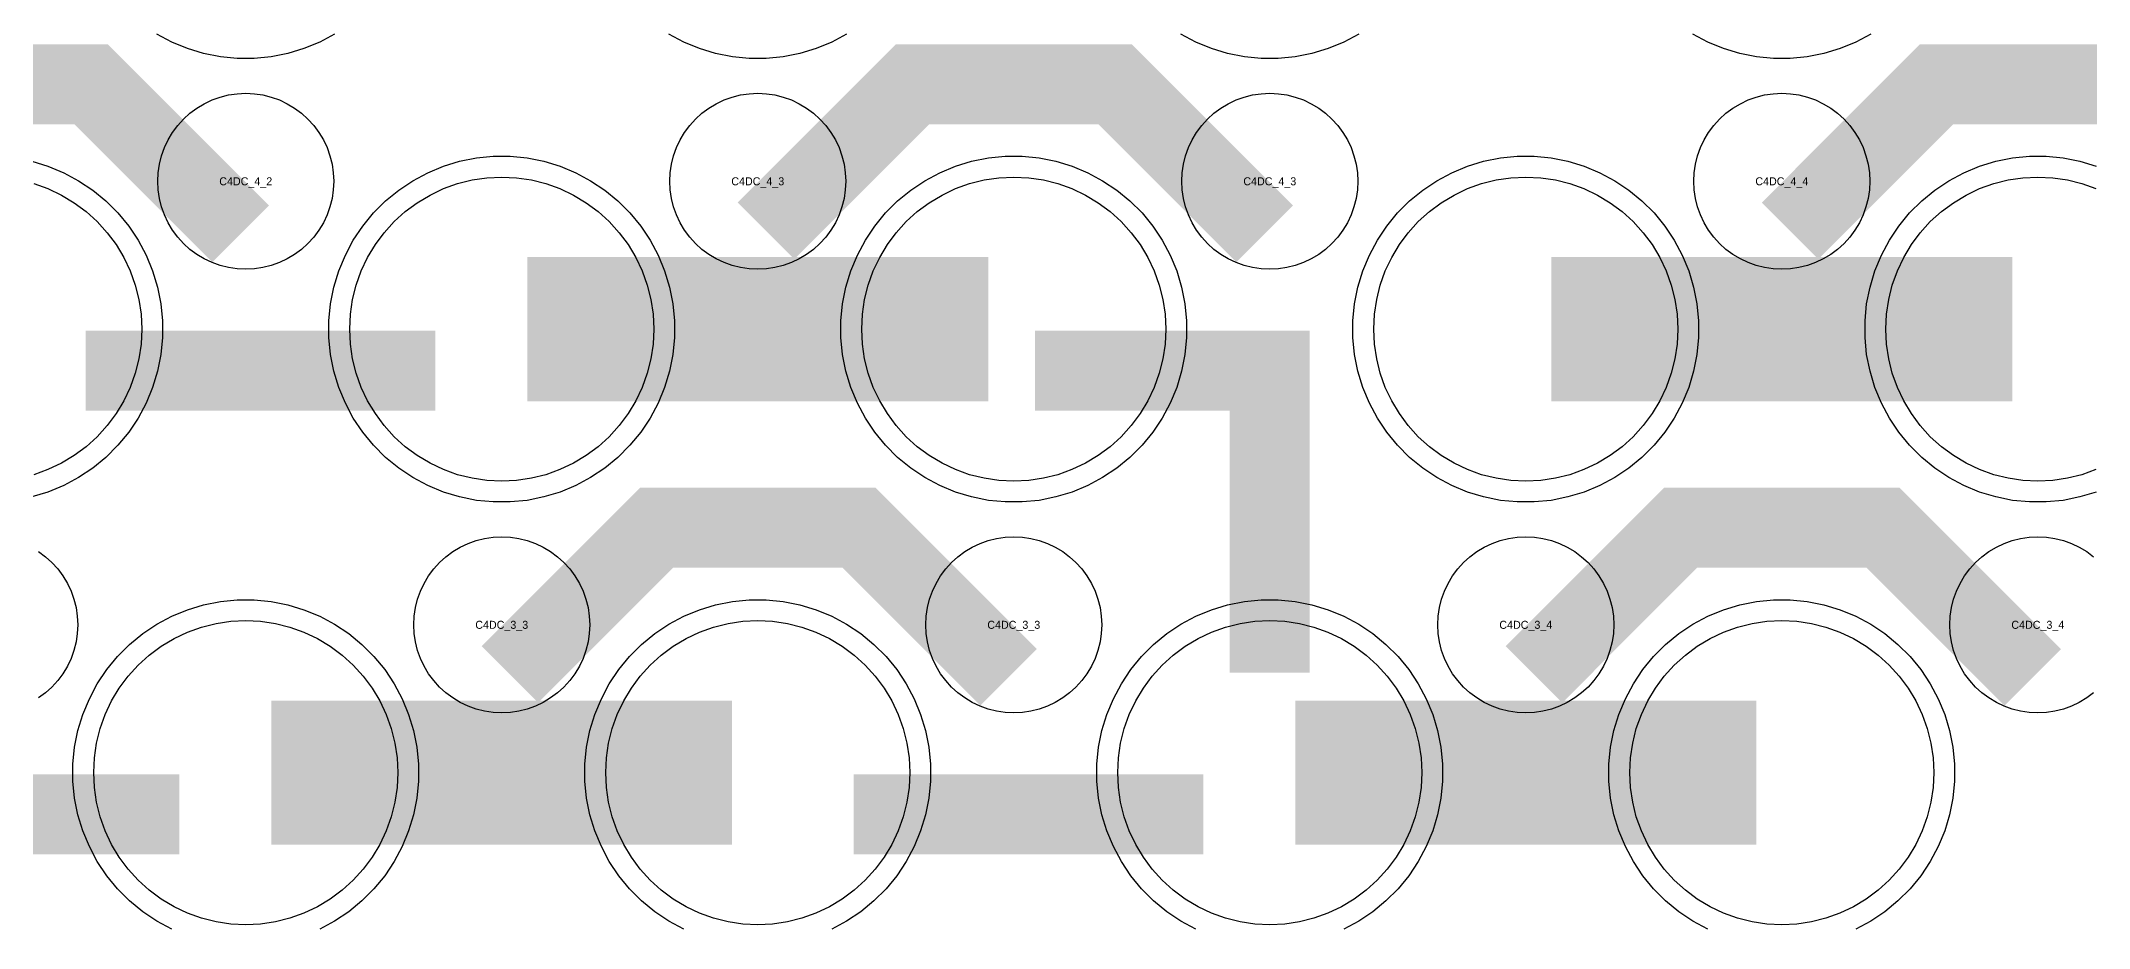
# Model space of a CAD drawing. Extents: x -11880 to 11880, y -14992 to 14992.
# Drawn here: x -11184 to -10544, y -14472 to -14195 of the extents above; entities that cross this region are included whole.
import ezdxf
from ezdxf.enums import TextEntityAlignment as Align

# ---------------------------------------------------------------- set-up
doc = ezdxf.new("R2010")
doc.units = 0
doc.header["$MEASUREMENT"] = 0
for name, color, linetype in [('GDS_775_DT_237', 138, 'CONTINUOUS'), ('RDL1_FS', 34, 'CONTINUOUS'), ('RDL_BS', 160, 'CONTINUOUS')]:
    doc.layers.add(name, color=color, linetype=linetype)

msp = doc.modelspace()

# ---------------------------------------------------------------- linework, layer by layer
at = {"layer": 'RDL1_FS'}
msp.add_lwpolyline([(-11186.209, -14239.846), (-11181.819, -14241.418), (-11177.605, -14243.41), (-11173.605, -14245.808), (-11169.86, -14248.586), (-11166.406, -14251.716), (-11163.276, -14255.17), (-11160.498, -14258.915), (-11158.1, -14262.915), (-11156.108, -14267.129), (-11154.536, -14271.519), (-11153.404, -14276.042), (-11152.72, -14280.653), (-11152.491, -14285.31), (-11152.72, -14289.967), (-11153.404, -14294.578), (-11154.536, -14299.101), (-11156.108, -14303.491), (-11158.1, -14307.705), (-11160.498, -14311.705), (-11163.276, -14315.45), (-11166.406, -14318.904), (-11169.86, -14322.034), (-11173.605, -14324.812), (-11177.605, -14327.21), (-11181.819, -14329.202), (-11186.209, -14330.774)], dxfattribs=at)
for points in [[(-11040, -14332.819), (-11044.657, -14332.59), (-11049.268, -14331.906), (-11053.791, -14330.774), (-11058.181, -14329.202), (-11062.395, -14327.21), (-11066.395, -14324.812), (-11070.14, -14322.034), (-11073.594, -14318.904), (-11076.724, -14315.45), (-11079.502, -14311.705), (-11081.9, -14307.705), (-11083.892, -14303.491), (-11085.464, -14299.101), (-11086.596, -14294.578), (-11087.28, -14289.967), (-11087.509, -14285.31), (-11087.28, -14280.653), (-11086.596, -14276.042), (-11085.464, -14271.519), (-11083.892, -14267.129), (-11081.9, -14262.915), (-11079.502, -14258.915), (-11076.724, -14255.17), (-11073.594, -14251.716), (-11070.14, -14248.586), (-11066.395, -14245.808), (-11062.395, -14243.41), (-11058.181, -14241.418), (-11053.791, -14239.846), (-11049.268, -14238.714), (-11044.657, -14238.03), (-11040, -14237.801), (-11035.343, -14238.03), (-11030.732, -14238.714), (-11026.209, -14239.846), (-11021.819, -14241.418), (-11017.605, -14243.41), (-11013.605, -14245.808), (-11009.86, -14248.586), (-11006.406, -14251.716), (-11003.276, -14255.17), (-11000.498, -14258.915), (-10998.1, -14262.915), (-10996.108, -14267.129), (-10994.536, -14271.519), (-10993.404, -14276.042), (-10992.72, -14280.653), (-10992.491, -14285.31), (-10992.72, -14289.967), (-10993.404, -14294.578), (-10994.536, -14299.101), (-10996.108, -14303.491), (-10998.1, -14307.705), (-11000.498, -14311.705), (-11003.276, -14315.45), (-11006.406, -14318.904), (-11009.86, -14322.034), (-11013.605, -14324.812), (-11017.605, -14327.21), (-11021.819, -14329.202), (-11026.209, -14330.774), (-11030.732, -14331.906), (-11035.343, -14332.59)], [(-10880, -14332.819), (-10884.657, -14332.59), (-10889.268, -14331.906), (-10893.791, -14330.774), (-10898.181, -14329.202), (-10902.395, -14327.21), (-10906.395, -14324.812), (-10910.14, -14322.034), (-10913.594, -14318.904), (-10916.724, -14315.45), (-10919.502, -14311.705), (-10921.9, -14307.705), (-10923.892, -14303.491), (-10925.464, -14299.101), (-10926.596, -14294.578), (-10927.28, -14289.967), (-10927.509, -14285.31), (-10927.28, -14280.653), (-10926.596, -14276.042), (-10925.464, -14271.519), (-10923.892, -14267.129), (-10921.9, -14262.915), (-10919.502, -14258.915), (-10916.724, -14255.17), (-10913.594, -14251.716), (-10910.14, -14248.586), (-10906.395, -14245.808), (-10902.395, -14243.41), (-10898.181, -14241.418), (-10893.791, -14239.846), (-10889.268, -14238.714), (-10884.657, -14238.03), (-10880, -14237.801), (-10875.343, -14238.03), (-10870.732, -14238.714), (-10866.209, -14239.846), (-10861.819, -14241.418), (-10857.605, -14243.41), (-10853.605, -14245.808), (-10849.86, -14248.586), (-10846.406, -14251.716), (-10843.276, -14255.17), (-10840.498, -14258.915), (-10838.1, -14262.915), (-10836.108, -14267.129), (-10834.536, -14271.519), (-10833.404, -14276.042), (-10832.72, -14280.653), (-10832.491, -14285.31), (-10832.72, -14289.967), (-10833.404, -14294.578), (-10834.536, -14299.101), (-10836.108, -14303.491), (-10838.1, -14307.705), (-10840.498, -14311.705), (-10843.276, -14315.45), (-10846.406, -14318.904), (-10849.86, -14322.034), (-10853.605, -14324.812), (-10857.605, -14327.21), (-10861.819, -14329.202), (-10866.209, -14330.774), (-10870.732, -14331.906), (-10875.343, -14332.59)], [(-11120, -14471.379), (-11124.657, -14471.15), (-11129.268, -14470.466), (-11133.791, -14469.334), (-11138.181, -14467.762), (-11142.395, -14465.77), (-11146.395, -14463.372), (-11150.14, -14460.594), (-11153.594, -14457.464), (-11156.724, -14454.01), (-11159.502, -14450.265), (-11161.9, -14446.265), (-11163.892, -14442.051), (-11165.464, -14437.661), (-11166.596, -14433.138), (-11167.28, -14428.527), (-11167.509, -14423.87), (-11167.28, -14419.213), (-11166.596, -14414.602), (-11165.464, -14410.079), (-11163.892, -14405.689), (-11161.9, -14401.475), (-11159.502, -14397.475), (-11156.724, -14393.73), (-11153.594, -14390.276), (-11150.14, -14387.146), (-11146.395, -14384.368), (-11142.395, -14381.97), (-11138.181, -14379.978), (-11133.791, -14378.406), (-11129.268, -14377.274), (-11124.657, -14376.59), (-11120, -14376.361), (-11115.343, -14376.59), (-11110.732, -14377.274), (-11106.209, -14378.406), (-11101.819, -14379.978), (-11097.605, -14381.97), (-11093.605, -14384.368), (-11089.86, -14387.146), (-11086.406, -14390.276), (-11083.276, -14393.73), (-11080.498, -14397.475), (-11078.1, -14401.475), (-11076.108, -14405.689), (-11074.536, -14410.079), (-11073.404, -14414.602), (-11072.72, -14419.213), (-11072.491, -14423.87), (-11072.72, -14428.527), (-11073.404, -14433.138), (-11074.536, -14437.661), (-11076.108, -14442.051), (-11078.1, -14446.265), (-11080.498, -14450.265), (-11083.276, -14454.01), (-11086.406, -14457.464), (-11089.86, -14460.594), (-11093.605, -14463.372), (-11097.605, -14465.77), (-11101.819, -14467.762), (-11106.209, -14469.334), (-11110.732, -14470.466), (-11115.343, -14471.15)], [(-10960, -14471.379), (-10964.657, -14471.15), (-10969.268, -14470.466), (-10973.791, -14469.334), (-10978.181, -14467.762), (-10982.395, -14465.77), (-10986.395, -14463.372), (-10990.14, -14460.594), (-10993.594, -14457.464), (-10996.724, -14454.01), (-10999.502, -14450.265), (-11001.9, -14446.265), (-11003.892, -14442.051), (-11005.464, -14437.661), (-11006.596, -14433.138), (-11007.28, -14428.527), (-11007.509, -14423.87), (-11007.28, -14419.213), (-11006.596, -14414.602), (-11005.464, -14410.079), (-11003.892, -14405.689), (-11001.9, -14401.475), (-10999.502, -14397.475), (-10996.724, -14393.73), (-10993.594, -14390.276), (-10990.14, -14387.146), (-10986.395, -14384.368), (-10982.395, -14381.97), (-10978.181, -14379.978), (-10973.791, -14378.406), (-10969.268, -14377.274), (-10964.657, -14376.59), (-10960, -14376.361), (-10955.343, -14376.59), (-10950.732, -14377.274), (-10946.209, -14378.406), (-10941.819, -14379.978), (-10937.605, -14381.97), (-10933.605, -14384.368), (-10929.86, -14387.146), (-10926.406, -14390.276), (-10923.276, -14393.73), (-10920.498, -14397.475), (-10918.1, -14401.475), (-10916.108, -14405.689), (-10914.536, -14410.079), (-10913.404, -14414.602), (-10912.72, -14419.213), (-10912.491, -14423.87), (-10912.72, -14428.527), (-10913.404, -14433.138), (-10914.536, -14437.661), (-10916.108, -14442.051), (-10918.1, -14446.265), (-10920.498, -14450.265), (-10923.276, -14454.01), (-10926.406, -14457.464), (-10929.86, -14460.594), (-10933.605, -14463.372), (-10937.605, -14465.77), (-10941.819, -14467.762), (-10946.209, -14469.334), (-10950.732, -14470.466), (-10955.343, -14471.15)], [(-10800, -14471.379), (-10804.657, -14471.15), (-10809.268, -14470.466), (-10813.791, -14469.334), (-10818.181, -14467.762), (-10822.395, -14465.77), (-10826.395, -14463.372), (-10830.14, -14460.594), (-10833.594, -14457.464), (-10836.724, -14454.01), (-10839.502, -14450.265), (-10841.9, -14446.265), (-10843.892, -14442.051), (-10845.464, -14437.661), (-10846.596, -14433.138), (-10847.28, -14428.527), (-10847.509, -14423.87), (-10847.28, -14419.213), (-10846.596, -14414.602), (-10845.464, -14410.079), (-10843.892, -14405.689), (-10841.9, -14401.475), (-10839.502, -14397.475), (-10836.724, -14393.73), (-10833.594, -14390.276), (-10830.14, -14387.146), (-10826.395, -14384.368), (-10822.395, -14381.97), (-10818.181, -14379.978), (-10813.791, -14378.406), (-10809.268, -14377.274), (-10804.657, -14376.59), (-10800, -14376.361), (-10795.343, -14376.59), (-10790.732, -14377.274), (-10786.209, -14378.406), (-10781.819, -14379.978), (-10777.605, -14381.97), (-10773.605, -14384.368), (-10769.86, -14387.146), (-10766.406, -14390.276), (-10763.276, -14393.73), (-10760.498, -14397.475), (-10758.1, -14401.475), (-10756.108, -14405.689), (-10754.536, -14410.079), (-10753.404, -14414.602), (-10752.72, -14419.213), (-10752.491, -14423.87), (-10752.72, -14428.527), (-10753.404, -14433.138), (-10754.536, -14437.661), (-10756.108, -14442.051), (-10758.1, -14446.265), (-10760.498, -14450.265), (-10763.276, -14454.01), (-10766.406, -14457.464), (-10769.86, -14460.594), (-10773.605, -14463.372), (-10777.605, -14465.77), (-10781.819, -14467.762), (-10786.209, -14469.334), (-10790.732, -14470.466), (-10795.343, -14471.15)], [(-10640, -14471.379), (-10644.657, -14471.15), (-10649.268, -14470.466), (-10653.791, -14469.334), (-10658.181, -14467.762), (-10662.395, -14465.77), (-10666.395, -14463.372), (-10670.14, -14460.594), (-10673.594, -14457.464), (-10676.724, -14454.01), (-10679.502, -14450.265), (-10681.9, -14446.265), (-10683.892, -14442.051), (-10685.464, -14437.661), (-10686.596, -14433.138), (-10687.28, -14428.527), (-10687.509, -14423.87), (-10687.28, -14419.213), (-10686.596, -14414.602), (-10685.464, -14410.079), (-10683.892, -14405.689), (-10681.9, -14401.475), (-10679.502, -14397.475), (-10676.724, -14393.73), (-10673.594, -14390.276), (-10670.14, -14387.146), (-10666.395, -14384.368), (-10662.395, -14381.97), (-10658.181, -14379.978), (-10653.791, -14378.406), (-10649.268, -14377.274), (-10644.657, -14376.59), (-10640, -14376.361), (-10635.343, -14376.59), (-10630.732, -14377.274), (-10626.209, -14378.406), (-10621.819, -14379.978), (-10617.605, -14381.97), (-10613.605, -14384.368), (-10609.86, -14387.146), (-10606.406, -14390.276), (-10603.276, -14393.73), (-10600.498, -14397.475), (-10598.1, -14401.475), (-10596.108, -14405.689), (-10594.536, -14410.079), (-10593.404, -14414.602), (-10592.72, -14419.213), (-10592.491, -14423.87), (-10592.72, -14428.527), (-10593.404, -14433.138), (-10594.536, -14437.661), (-10596.108, -14442.051), (-10598.1, -14446.265), (-10600.498, -14450.265), (-10603.276, -14454.01), (-10606.406, -14457.464), (-10609.86, -14460.594), (-10613.605, -14463.372), (-10617.605, -14465.77), (-10621.819, -14467.762), (-10626.209, -14469.334), (-10630.732, -14470.466), (-10635.343, -14471.15)]]:
    msp.add_lwpolyline(points, close=True, dxfattribs=at)
at = {"layer": 'RDL1_FS', "color": 241, "true_color": 0xf7abae}
msp.add_lwpolyline([(-10720, -14332.819), (-10724.657, -14332.59), (-10729.268, -14331.906), (-10733.791, -14330.774), (-10738.181, -14329.202), (-10742.395, -14327.21), (-10746.395, -14324.812), (-10750.14, -14322.034), (-10753.594, -14318.904), (-10756.724, -14315.45), (-10759.502, -14311.705), (-10761.9, -14307.705), (-10763.892, -14303.491), (-10765.464, -14299.101), (-10766.596, -14294.578), (-10767.28, -14289.967), (-10767.509, -14285.31), (-10767.28, -14280.653), (-10766.596, -14276.042), (-10765.464, -14271.519), (-10763.892, -14267.129), (-10761.9, -14262.915), (-10759.502, -14258.915), (-10756.724, -14255.17), (-10753.594, -14251.716), (-10750.14, -14248.586), (-10746.395, -14245.808), (-10742.395, -14243.41), (-10738.181, -14241.418), (-10733.791, -14239.846), (-10729.268, -14238.714), (-10724.657, -14238.03), (-10720, -14237.801), (-10715.343, -14238.03), (-10710.732, -14238.714), (-10706.209, -14239.846), (-10701.819, -14241.418), (-10697.605, -14243.41), (-10693.605, -14245.808), (-10689.86, -14248.586), (-10686.406, -14251.716), (-10683.276, -14255.17), (-10680.498, -14258.915), (-10678.1, -14262.915), (-10676.108, -14267.129), (-10674.536, -14271.519), (-10673.404, -14276.042), (-10672.72, -14280.653), (-10672.491, -14285.31), (-10672.72, -14289.967), (-10673.404, -14294.578), (-10674.536, -14299.101), (-10676.108, -14303.491), (-10678.1, -14307.705), (-10680.498, -14311.705), (-10683.276, -14315.45), (-10686.406, -14318.904), (-10689.86, -14322.034), (-10693.605, -14324.812), (-10697.605, -14327.21), (-10701.819, -14329.202), (-10706.209, -14330.774), (-10710.732, -14331.906), (-10715.343, -14332.59)], close=True, dxfattribs=at)
msp.add_lwpolyline([(-10541.819, -14329.202), (-10546.209, -14330.774), (-10550.732, -14331.906), (-10555.343, -14332.59), (-10560, -14332.819), (-10564.657, -14332.59), (-10569.268, -14331.906), (-10573.791, -14330.774), (-10578.181, -14329.202), (-10582.395, -14327.21), (-10586.395, -14324.812), (-10590.14, -14322.034), (-10593.594, -14318.904), (-10596.724, -14315.45), (-10599.502, -14311.705), (-10601.9, -14307.705), (-10603.892, -14303.491), (-10605.464, -14299.101), (-10606.596, -14294.578), (-10607.28, -14289.967), (-10607.509, -14285.31), (-10607.28, -14280.653), (-10606.596, -14276.042), (-10605.464, -14271.519), (-10603.892, -14267.129), (-10601.9, -14262.915), (-10599.502, -14258.915), (-10596.724, -14255.17), (-10593.594, -14251.716), (-10590.14, -14248.586), (-10586.395, -14245.808), (-10582.395, -14243.41), (-10578.181, -14241.418), (-10573.791, -14239.846), (-10569.268, -14238.714), (-10564.657, -14238.03), (-10560, -14237.801), (-10555.343, -14238.03), (-10550.732, -14238.714), (-10546.209, -14239.846), (-10541.819, -14241.418)], dxfattribs=at)
at = {"layer": 'RDL1_FS'}
for points in [[(-11031.998, -14285.31, 45, 45, 0), (-10959.998, -14285.31, 45, 45, 0)], [(-10959.998, -14285.31, 45, 45, 0), (-10887.998, -14285.31, 45, 45, 0)], [(-11111.998, -14423.87, 45, 45, 0), (-11039.998, -14423.87, 45, 45, 0)], [(-11039.998, -14423.87, 45, 45, 0), (-10967.998, -14423.87, 45, 45, 0)], [(-10791.998, -14423.87, 45, 45, 0), (-10719.998, -14423.87, 45, 45, 0)], [(-10719.998, -14423.87, 45, 45, 0), (-10647.998, -14423.87, 45, 45, 0)]]:
    msp.add_lwpolyline(points, format="xyseb", dxfattribs=at)
at = {"layer": 'RDL1_FS', "color": 241, "true_color": 0xf7abae}
for points in [[(-10711.998, -14285.31, 45, 45, 0), (-10639.998, -14285.31, 45, 45, 0)], [(-10639.998, -14285.31, 45, 45, 0), (-10567.998, -14285.31, 45, 45, 0)]]:
    msp.add_lwpolyline(points, format="xyseb", dxfattribs=at)
at = {"layer": 'RDL_BS'}
for points in [[(-11092.223, -14193.128), (-11096.885, -14195.62), (-11101.795, -14197.651), (-11106.835, -14199.182), (-11112.062, -14200.228), (-11117.356, -14200.745), (-11122.644, -14200.745), (-11127.938, -14200.228), (-11133.165, -14199.182), (-11138.205, -14197.651), (-11143.115, -14195.62), (-11147.777, -14193.128)], [(-10932.223, -14193.128), (-10936.885, -14195.62), (-10941.795, -14197.651), (-10946.835, -14199.182), (-10952.062, -14200.228), (-10957.356, -14200.745), (-10962.644, -14200.745), (-10967.938, -14200.228), (-10973.165, -14199.182), (-10978.205, -14197.651), (-10983.115, -14195.62), (-10987.777, -14193.128)], [(-10772.223, -14193.128), (-10776.885, -14195.62), (-10781.795, -14197.651), (-10786.835, -14199.182), (-10792.062, -14200.228), (-10797.356, -14200.745), (-10802.644, -14200.745), (-10807.938, -14200.228), (-10813.165, -14199.182), (-10818.205, -14197.651), (-10823.115, -14195.62), (-10827.777, -14193.128)], [(-10612.223, -14193.128), (-10616.885, -14195.62), (-10621.795, -14197.651), (-10626.835, -14199.182), (-10632.062, -14200.228), (-10637.356, -14200.745), (-10642.644, -14200.745), (-10647.938, -14200.228), (-10653.165, -14199.182), (-10658.205, -14197.651), (-10663.115, -14195.62), (-10667.777, -14193.128)], [(-11186.835, -14232.873), (-11181.795, -14234.404), (-11176.885, -14236.435), (-11172.223, -14238.927), (-11167.809, -14241.874), (-11163.708, -14245.236), (-11159.926, -14249.018), (-11156.564, -14253.119), (-11153.617, -14257.533), (-11151.125, -14262.195), (-11149.094, -14267.105), (-11147.563, -14272.145), (-11146.517, -14277.372), (-11146, -14282.666), (-11146, -14287.954), (-11146.517, -14293.248), (-11147.563, -14298.475), (-11149.094, -14303.515), (-11151.125, -14308.425), (-11153.617, -14313.087), (-11156.564, -14317.501), (-11159.926, -14321.602), (-11163.708, -14325.384), (-11167.809, -14328.746), (-11172.223, -14331.693), (-11176.885, -14334.185), (-11181.795, -14336.216), (-11186.835, -14337.747)], [(-11184.72, -14354.825), (-11182.557, -14356.428), (-11180.558, -14358.24), (-11178.746, -14360.239), (-11177.143, -14362.402), (-11175.75, -14364.726), (-11174.598, -14367.163), (-11173.691, -14369.698), (-11173.034, -14372.317), (-11172.638, -14374.989), (-11172.506, -14377.682), (-11172.638, -14380.375), (-11173.034, -14383.047), (-11173.691, -14385.666), (-11174.598, -14388.201), (-11175.75, -14390.638), (-11177.143, -14392.962), (-11178.746, -14395.125), (-11180.558, -14397.124), (-11182.557, -14398.936), (-11184.72, -14400.539)], [(-10542.557, -14398.936), (-10544.72, -14400.539), (-10547.044, -14401.932), (-10549.481, -14403.084), (-10552.016, -14403.991), (-10554.635, -14404.648), (-10557.307, -14405.044), (-10560, -14405.176), (-10562.693, -14405.044), (-10565.365, -14404.648), (-10567.984, -14403.991), (-10570.519, -14403.084), (-10572.956, -14401.932), (-10575.28, -14400.539), (-10577.443, -14398.936), (-10579.442, -14397.124), (-10581.254, -14395.125), (-10582.857, -14392.962), (-10584.25, -14390.638), (-10585.402, -14388.201), (-10586.309, -14385.666), (-10586.966, -14383.047), (-10587.362, -14380.375), (-10587.494, -14377.682), (-10587.362, -14374.989), (-10586.966, -14372.317), (-10586.309, -14369.698), (-10585.402, -14367.163), (-10584.25, -14364.726), (-10582.857, -14362.402), (-10581.254, -14360.239), (-10579.442, -14358.24), (-10577.443, -14356.428), (-10575.28, -14354.825), (-10572.956, -14353.432), (-10570.519, -14352.28), (-10567.984, -14351.373), (-10565.365, -14350.716), (-10562.693, -14350.32), (-10560, -14350.188), (-10557.307, -14350.32), (-10554.635, -14350.716), (-10552.016, -14351.373), (-10549.481, -14352.28), (-10547.044, -14353.432), (-10544.72, -14354.825), (-10542.557, -14356.428)], [(-11143.115, -14472.745), (-11147.777, -14470.253), (-11152.191, -14467.306), (-11156.292, -14463.944), (-11160.074, -14460.162), (-11163.436, -14456.061), (-11166.383, -14451.647), (-11168.875, -14446.985), (-11170.906, -14442.075), (-11172.437, -14437.035), (-11173.483, -14431.808), (-11174, -14426.514), (-11174, -14421.226), (-11173.483, -14415.932), (-11172.437, -14410.705), (-11170.906, -14405.665), (-11168.875, -14400.755), (-11166.383, -14396.093), (-11163.436, -14391.679), (-11160.074, -14387.578), (-11156.292, -14383.796), (-11152.191, -14380.434), (-11147.777, -14377.487), (-11143.115, -14374.995), (-11138.205, -14372.964), (-11133.165, -14371.433), (-11127.938, -14370.387), (-11122.644, -14369.87), (-11117.356, -14369.87), (-11112.062, -14370.387), (-11106.835, -14371.433), (-11101.795, -14372.964), (-11096.885, -14374.995), (-11092.223, -14377.487), (-11087.809, -14380.434), (-11083.708, -14383.796), (-11079.926, -14387.578), (-11076.564, -14391.679), (-11073.617, -14396.093), (-11071.125, -14400.755), (-11069.094, -14405.665), (-11067.563, -14410.705), (-11066.517, -14415.932), (-11066, -14421.226), (-11066, -14426.514), (-11066.517, -14431.808), (-11067.563, -14437.035), (-11069.094, -14442.075), (-11071.125, -14446.985), (-11073.617, -14451.647), (-11076.564, -14456.061), (-11079.926, -14460.162), (-11083.708, -14463.944), (-11087.809, -14467.306), (-11092.223, -14470.253), (-11096.885, -14472.745)], [(-10983.115, -14472.745), (-10987.777, -14470.253), (-10992.191, -14467.306), (-10996.292, -14463.944), (-11000.074, -14460.162), (-11003.436, -14456.061), (-11006.383, -14451.647), (-11008.875, -14446.985), (-11010.906, -14442.075), (-11012.437, -14437.035), (-11013.483, -14431.808), (-11014, -14426.514), (-11014, -14421.226), (-11013.483, -14415.932), (-11012.437, -14410.705), (-11010.906, -14405.665), (-11008.875, -14400.755), (-11006.383, -14396.093), (-11003.436, -14391.679), (-11000.074, -14387.578), (-10996.292, -14383.796), (-10992.191, -14380.434), (-10987.777, -14377.487), (-10983.115, -14374.995), (-10978.205, -14372.964), (-10973.165, -14371.433), (-10967.938, -14370.387), (-10962.644, -14369.87), (-10957.356, -14369.87), (-10952.062, -14370.387), (-10946.835, -14371.433), (-10941.795, -14372.964), (-10936.885, -14374.995), (-10932.223, -14377.487), (-10927.809, -14380.434), (-10923.708, -14383.796), (-10919.926, -14387.578), (-10916.564, -14391.679), (-10913.617, -14396.093), (-10911.125, -14400.755), (-10909.094, -14405.665), (-10907.563, -14410.705), (-10906.517, -14415.932), (-10906, -14421.226), (-10906, -14426.514), (-10906.517, -14431.808), (-10907.563, -14437.035), (-10909.094, -14442.075), (-10911.125, -14446.985), (-10913.617, -14451.647), (-10916.564, -14456.061), (-10919.926, -14460.162), (-10923.708, -14463.944), (-10927.809, -14467.306), (-10932.223, -14470.253), (-10936.885, -14472.745)], [(-10823.115, -14472.745), (-10827.777, -14470.253), (-10832.191, -14467.306), (-10836.292, -14463.944), (-10840.074, -14460.162), (-10843.436, -14456.061), (-10846.383, -14451.647), (-10848.875, -14446.985), (-10850.906, -14442.075), (-10852.437, -14437.035), (-10853.483, -14431.808), (-10854, -14426.514), (-10854, -14421.226), (-10853.483, -14415.932), (-10852.437, -14410.705), (-10850.906, -14405.665), (-10848.875, -14400.755), (-10846.383, -14396.093), (-10843.436, -14391.679), (-10840.074, -14387.578), (-10836.292, -14383.796), (-10832.191, -14380.434), (-10827.777, -14377.487), (-10823.115, -14374.995), (-10818.205, -14372.964), (-10813.165, -14371.433), (-10807.938, -14370.387), (-10802.644, -14369.87), (-10797.356, -14369.87), (-10792.062, -14370.387), (-10786.835, -14371.433), (-10781.795, -14372.964), (-10776.885, -14374.995), (-10772.223, -14377.487), (-10767.809, -14380.434), (-10763.708, -14383.796), (-10759.926, -14387.578), (-10756.564, -14391.679), (-10753.617, -14396.093), (-10751.125, -14400.755), (-10749.094, -14405.665), (-10747.563, -14410.705), (-10746.517, -14415.932), (-10746, -14421.226), (-10746, -14426.514), (-10746.517, -14431.808), (-10747.563, -14437.035), (-10749.094, -14442.075), (-10751.125, -14446.985), (-10753.617, -14451.647), (-10756.564, -14456.061), (-10759.926, -14460.162), (-10763.708, -14463.944), (-10767.809, -14467.306), (-10772.223, -14470.253), (-10776.885, -14472.745)], [(-10663.115, -14472.745), (-10667.777, -14470.253), (-10672.191, -14467.306), (-10676.292, -14463.944), (-10680.074, -14460.162), (-10683.436, -14456.061), (-10686.383, -14451.647), (-10688.875, -14446.985), (-10690.906, -14442.075), (-10692.437, -14437.035), (-10693.483, -14431.808), (-10694, -14426.514), (-10694, -14421.226), (-10693.483, -14415.932), (-10692.437, -14410.705), (-10690.906, -14405.665), (-10688.875, -14400.755), (-10686.383, -14396.093), (-10683.436, -14391.679), (-10680.074, -14387.578), (-10676.292, -14383.796), (-10672.191, -14380.434), (-10667.777, -14377.487), (-10663.115, -14374.995), (-10658.205, -14372.964), (-10653.165, -14371.433), (-10647.938, -14370.387), (-10642.644, -14369.87), (-10637.356, -14369.87), (-10632.062, -14370.387), (-10626.835, -14371.433), (-10621.795, -14372.964), (-10616.885, -14374.995), (-10612.223, -14377.487), (-10607.809, -14380.434), (-10603.708, -14383.796), (-10599.926, -14387.578), (-10596.564, -14391.679), (-10593.617, -14396.093), (-10591.125, -14400.755), (-10589.094, -14405.665), (-10587.563, -14410.705), (-10586.517, -14415.932), (-10586, -14421.226), (-10586, -14426.514), (-10586.517, -14431.808), (-10587.563, -14437.035), (-10589.094, -14442.075), (-10591.125, -14446.985), (-10593.617, -14451.647), (-10596.564, -14456.061), (-10599.926, -14460.162), (-10603.708, -14463.944), (-10607.809, -14467.306), (-10612.223, -14470.253), (-10616.885, -14472.745)]]:
    msp.add_lwpolyline(points, dxfattribs=at)
for points in [[(-11121.599, -14255.523, 25, 25, 0), (-11168.313, -14208.809, 25, 25, 0), (-11198.071, -14208.809, 25, 25, 0)], [(-10957.438, -14254.624, 25, 25, 0), (-10911.623, -14208.809, 25, 25, 0), (-10878.07, -14208.809, 25, 25, 0)], [(-10801.599, -14255.523, 25, 25, 0), (-10848.313, -14208.809, 25, 25, 0), (-10878.071, -14208.809, 25, 25, 0)], [(-10637.438, -14254.624, 25, 25, 0), (-10591.623, -14208.809, 25, 25, 0), (-10558.07, -14208.809, 25, 25, 0)], [(-10481.599, -14255.523, 25, 25, 0), (-10528.313, -14208.809, 25, 25, 0), (-10558.071, -14208.809, 25, 25, 0)], [(-10800, -14392.6, 25, 25, 0), (-10800, -14285.823, 25, 25, 0)], [(-11169.984, -14298.323, 25, 25, 0), (-11060.719, -14298.323, 25, 25, 0)], [(-10787.5, -14298.323, 25, 25, 0), (-10873.333, -14298.323, 25, 25, 0)], [(-10827.056, -14298.323, 25, 25, 0), (-10868.26, -14298.323, 25, 25, 0)], [(-10800, -14316.292, 25, 25, 0), (-10800, -14361.912, 25, 25, 0)], [(-11037.438, -14393.184, 25, 25, 0), (-10991.623, -14347.369, 25, 25, 0), (-10958.07, -14347.369, 25, 25, 0)], [(-10881.599, -14394.083, 25, 25, 0), (-10928.313, -14347.369, 25, 25, 0), (-10958.071, -14347.369, 25, 25, 0)], [(-10717.438, -14393.184, 25, 25, 0), (-10671.623, -14347.369, 25, 25, 0), (-10638.07, -14347.369, 25, 25, 0)], [(-10561.599, -14394.083, 25, 25, 0), (-10608.313, -14347.369, 25, 25, 0), (-10638.071, -14347.369, 25, 25, 0)], [(-11249.984, -14436.883, 25, 25, 0), (-11140.719, -14436.883, 25, 25, 0)], [(-10929.984, -14436.883, 25, 25, 0), (-10820.719, -14436.883, 25, 25, 0)]]:
    msp.add_lwpolyline(points, format="xyseb", dxfattribs=at)
for points in [[(-11120, -14266.616), (-11122.693, -14266.484), (-11125.365, -14266.088), (-11127.984, -14265.431), (-11130.519, -14264.524), (-11132.956, -14263.372), (-11135.28, -14261.979), (-11137.443, -14260.376), (-11139.442, -14258.564), (-11141.254, -14256.565), (-11142.857, -14254.402), (-11144.25, -14252.078), (-11145.402, -14249.641), (-11146.309, -14247.106), (-11146.966, -14244.487), (-11147.362, -14241.815), (-11147.494, -14239.122), (-11147.362, -14236.429), (-11146.966, -14233.757), (-11146.309, -14231.138), (-11145.402, -14228.603), (-11144.25, -14226.166), (-11142.857, -14223.842), (-11141.254, -14221.679), (-11139.442, -14219.68), (-11137.443, -14217.868), (-11135.28, -14216.265), (-11132.956, -14214.872), (-11130.519, -14213.72), (-11127.984, -14212.813), (-11125.365, -14212.156), (-11122.693, -14211.76), (-11120, -14211.628), (-11117.307, -14211.76), (-11114.635, -14212.156), (-11112.016, -14212.813), (-11109.481, -14213.72), (-11107.044, -14214.872), (-11104.72, -14216.265), (-11102.557, -14217.868), (-11100.558, -14219.68), (-11098.746, -14221.679), (-11097.143, -14223.842), (-11095.75, -14226.166), (-11094.598, -14228.603), (-11093.691, -14231.138), (-11093.034, -14233.757), (-11092.638, -14236.429), (-11092.506, -14239.122), (-11092.638, -14241.815), (-11093.034, -14244.487), (-11093.691, -14247.106), (-11094.598, -14249.641), (-11095.75, -14252.078), (-11097.143, -14254.402), (-11098.746, -14256.565), (-11100.558, -14258.564), (-11102.557, -14260.376), (-11104.72, -14261.979), (-11107.044, -14263.372), (-11109.481, -14264.524), (-11112.016, -14265.431), (-11114.635, -14266.088), (-11117.307, -14266.484)], [(-10960, -14266.616), (-10962.693, -14266.484), (-10965.365, -14266.088), (-10967.984, -14265.431), (-10970.519, -14264.524), (-10972.956, -14263.372), (-10975.28, -14261.979), (-10977.443, -14260.376), (-10979.442, -14258.564), (-10981.254, -14256.565), (-10982.857, -14254.402), (-10984.25, -14252.078), (-10985.402, -14249.641), (-10986.309, -14247.106), (-10986.966, -14244.487), (-10987.362, -14241.815), (-10987.494, -14239.122), (-10987.362, -14236.429), (-10986.966, -14233.757), (-10986.309, -14231.138), (-10985.402, -14228.603), (-10984.25, -14226.166), (-10982.857, -14223.842), (-10981.254, -14221.679), (-10979.442, -14219.68), (-10977.443, -14217.868), (-10975.28, -14216.265), (-10972.956, -14214.872), (-10970.519, -14213.72), (-10967.984, -14212.813), (-10965.365, -14212.156), (-10962.693, -14211.76), (-10960, -14211.628), (-10957.307, -14211.76), (-10954.635, -14212.156), (-10952.016, -14212.813), (-10949.481, -14213.72), (-10947.044, -14214.872), (-10944.72, -14216.265), (-10942.557, -14217.868), (-10940.558, -14219.68), (-10938.746, -14221.679), (-10937.143, -14223.842), (-10935.75, -14226.166), (-10934.598, -14228.603), (-10933.691, -14231.138), (-10933.034, -14233.757), (-10932.638, -14236.429), (-10932.506, -14239.122), (-10932.638, -14241.815), (-10933.034, -14244.487), (-10933.691, -14247.106), (-10934.598, -14249.641), (-10935.75, -14252.078), (-10937.143, -14254.402), (-10938.746, -14256.565), (-10940.558, -14258.564), (-10942.557, -14260.376), (-10944.72, -14261.979), (-10947.044, -14263.372), (-10949.481, -14264.524), (-10952.016, -14265.431), (-10954.635, -14266.088), (-10957.307, -14266.484)], [(-10800, -14266.616), (-10802.693, -14266.484), (-10805.365, -14266.088), (-10807.984, -14265.431), (-10810.519, -14264.524), (-10812.956, -14263.372), (-10815.28, -14261.979), (-10817.443, -14260.376), (-10819.442, -14258.564), (-10821.254, -14256.565), (-10822.857, -14254.402), (-10824.25, -14252.078), (-10825.402, -14249.641), (-10826.309, -14247.106), (-10826.966, -14244.487), (-10827.362, -14241.815), (-10827.494, -14239.122), (-10827.362, -14236.429), (-10826.966, -14233.757), (-10826.309, -14231.138), (-10825.402, -14228.603), (-10824.25, -14226.166), (-10822.857, -14223.842), (-10821.254, -14221.679), (-10819.442, -14219.68), (-10817.443, -14217.868), (-10815.28, -14216.265), (-10812.956, -14214.872), (-10810.519, -14213.72), (-10807.984, -14212.813), (-10805.365, -14212.156), (-10802.693, -14211.76), (-10800, -14211.628), (-10797.307, -14211.76), (-10794.635, -14212.156), (-10792.016, -14212.813), (-10789.481, -14213.72), (-10787.044, -14214.872), (-10784.72, -14216.265), (-10782.557, -14217.868), (-10780.558, -14219.68), (-10778.746, -14221.679), (-10777.143, -14223.842), (-10775.75, -14226.166), (-10774.598, -14228.603), (-10773.691, -14231.138), (-10773.034, -14233.757), (-10772.638, -14236.429), (-10772.506, -14239.122), (-10772.638, -14241.815), (-10773.034, -14244.487), (-10773.691, -14247.106), (-10774.598, -14249.641), (-10775.75, -14252.078), (-10777.143, -14254.402), (-10778.746, -14256.565), (-10780.558, -14258.564), (-10782.557, -14260.376), (-10784.72, -14261.979), (-10787.044, -14263.372), (-10789.481, -14264.524), (-10792.016, -14265.431), (-10794.635, -14266.088), (-10797.307, -14266.484)], [(-10640, -14266.616), (-10642.693, -14266.484), (-10645.365, -14266.088), (-10647.984, -14265.431), (-10650.519, -14264.524), (-10652.956, -14263.372), (-10655.28, -14261.979), (-10657.443, -14260.376), (-10659.442, -14258.564), (-10661.254, -14256.565), (-10662.857, -14254.402), (-10664.25, -14252.078), (-10665.402, -14249.641), (-10666.309, -14247.106), (-10666.966, -14244.487), (-10667.362, -14241.815), (-10667.494, -14239.122), (-10667.362, -14236.429), (-10666.966, -14233.757), (-10666.309, -14231.138), (-10665.402, -14228.603), (-10664.25, -14226.166), (-10662.857, -14223.842), (-10661.254, -14221.679), (-10659.442, -14219.68), (-10657.443, -14217.868), (-10655.28, -14216.265), (-10652.956, -14214.872), (-10650.519, -14213.72), (-10647.984, -14212.813), (-10645.365, -14212.156), (-10642.693, -14211.76), (-10640, -14211.628), (-10637.307, -14211.76), (-10634.635, -14212.156), (-10632.016, -14212.813), (-10629.481, -14213.72), (-10627.044, -14214.872), (-10624.72, -14216.265), (-10622.557, -14217.868), (-10620.558, -14219.68), (-10618.746, -14221.679), (-10617.143, -14223.842), (-10615.75, -14226.166), (-10614.598, -14228.603), (-10613.691, -14231.138), (-10613.034, -14233.757), (-10612.638, -14236.429), (-10612.506, -14239.122), (-10612.638, -14241.815), (-10613.034, -14244.487), (-10613.691, -14247.106), (-10614.598, -14249.641), (-10615.75, -14252.078), (-10617.143, -14254.402), (-10618.746, -14256.565), (-10620.558, -14258.564), (-10622.557, -14260.376), (-10624.72, -14261.979), (-10627.044, -14263.372), (-10629.481, -14264.524), (-10632.016, -14265.431), (-10634.635, -14266.088), (-10637.307, -14266.484)], [(-11042.644, -14339.31), (-11047.938, -14338.793), (-11053.165, -14337.747), (-11058.205, -14336.216), (-11063.115, -14334.185), (-11067.777, -14331.693), (-11072.191, -14328.746), (-11076.292, -14325.384), (-11080.074, -14321.602), (-11083.436, -14317.501), (-11086.383, -14313.087), (-11088.875, -14308.425), (-11090.906, -14303.515), (-11092.437, -14298.475), (-11093.483, -14293.248), (-11094, -14287.954), (-11094, -14282.666), (-11093.483, -14277.372), (-11092.437, -14272.145), (-11090.906, -14267.105), (-11088.875, -14262.195), (-11086.383, -14257.533), (-11083.436, -14253.119), (-11080.074, -14249.018), (-11076.292, -14245.236), (-11072.191, -14241.874), (-11067.777, -14238.927), (-11063.115, -14236.435), (-11058.205, -14234.404), (-11053.165, -14232.873), (-11047.938, -14231.827), (-11042.644, -14231.31), (-11037.356, -14231.31), (-11032.062, -14231.827), (-11026.835, -14232.873), (-11021.795, -14234.404), (-11016.885, -14236.435), (-11012.223, -14238.927), (-11007.809, -14241.874), (-11003.708, -14245.236), (-10999.926, -14249.018), (-10996.564, -14253.119), (-10993.617, -14257.533), (-10991.125, -14262.195), (-10989.094, -14267.105), (-10987.563, -14272.145), (-10986.517, -14277.372), (-10986, -14282.666), (-10986, -14287.954), (-10986.517, -14293.248), (-10987.563, -14298.475), (-10989.094, -14303.515), (-10991.125, -14308.425), (-10993.617, -14313.087), (-10996.564, -14317.501), (-10999.926, -14321.602), (-11003.708, -14325.384), (-11007.809, -14328.746), (-11012.223, -14331.693), (-11016.885, -14334.185), (-11021.795, -14336.216), (-11026.835, -14337.747), (-11032.062, -14338.793), (-11037.356, -14339.31)], [(-10882.644, -14339.31), (-10887.938, -14338.793), (-10893.165, -14337.747), (-10898.205, -14336.216), (-10903.115, -14334.185), (-10907.777, -14331.693), (-10912.191, -14328.746), (-10916.292, -14325.384), (-10920.074, -14321.602), (-10923.436, -14317.501), (-10926.383, -14313.087), (-10928.875, -14308.425), (-10930.906, -14303.515), (-10932.437, -14298.475), (-10933.483, -14293.248), (-10934, -14287.954), (-10934, -14282.666), (-10933.483, -14277.372), (-10932.437, -14272.145), (-10930.906, -14267.105), (-10928.875, -14262.195), (-10926.383, -14257.533), (-10923.436, -14253.119), (-10920.074, -14249.018), (-10916.292, -14245.236), (-10912.191, -14241.874), (-10907.777, -14238.927), (-10903.115, -14236.435), (-10898.205, -14234.404), (-10893.165, -14232.873), (-10887.938, -14231.827), (-10882.644, -14231.31), (-10877.356, -14231.31), (-10872.062, -14231.827), (-10866.835, -14232.873), (-10861.795, -14234.404), (-10856.885, -14236.435), (-10852.223, -14238.927), (-10847.809, -14241.874), (-10843.708, -14245.236), (-10839.926, -14249.018), (-10836.564, -14253.119), (-10833.617, -14257.533), (-10831.125, -14262.195), (-10829.094, -14267.105), (-10827.563, -14272.145), (-10826.517, -14277.372), (-10826, -14282.666), (-10826, -14287.954), (-10826.517, -14293.248), (-10827.563, -14298.475), (-10829.094, -14303.515), (-10831.125, -14308.425), (-10833.617, -14313.087), (-10836.564, -14317.501), (-10839.926, -14321.602), (-10843.708, -14325.384), (-10847.809, -14328.746), (-10852.223, -14331.693), (-10856.885, -14334.185), (-10861.795, -14336.216), (-10866.835, -14337.747), (-10872.062, -14338.793), (-10877.356, -14339.31)], [(-11040, -14405.176), (-11042.693, -14405.044), (-11045.365, -14404.648), (-11047.984, -14403.991), (-11050.519, -14403.084), (-11052.956, -14401.932), (-11055.28, -14400.539), (-11057.443, -14398.936), (-11059.442, -14397.124), (-11061.254, -14395.125), (-11062.857, -14392.962), (-11064.25, -14390.638), (-11065.402, -14388.201), (-11066.309, -14385.666), (-11066.966, -14383.047), (-11067.362, -14380.375), (-11067.494, -14377.682), (-11067.362, -14374.989), (-11066.966, -14372.317), (-11066.309, -14369.698), (-11065.402, -14367.163), (-11064.25, -14364.726), (-11062.857, -14362.402), (-11061.254, -14360.239), (-11059.442, -14358.24), (-11057.443, -14356.428), (-11055.28, -14354.825), (-11052.956, -14353.432), (-11050.519, -14352.28), (-11047.984, -14351.373), (-11045.365, -14350.716), (-11042.693, -14350.32), (-11040, -14350.188), (-11037.307, -14350.32), (-11034.635, -14350.716), (-11032.016, -14351.373), (-11029.481, -14352.28), (-11027.044, -14353.432), (-11024.72, -14354.825), (-11022.557, -14356.428), (-11020.558, -14358.24), (-11018.746, -14360.239), (-11017.143, -14362.402), (-11015.75, -14364.726), (-11014.598, -14367.163), (-11013.691, -14369.698), (-11013.034, -14372.317), (-11012.638, -14374.989), (-11012.506, -14377.682), (-11012.638, -14380.375), (-11013.034, -14383.047), (-11013.691, -14385.666), (-11014.598, -14388.201), (-11015.75, -14390.638), (-11017.143, -14392.962), (-11018.746, -14395.125), (-11020.558, -14397.124), (-11022.557, -14398.936), (-11024.72, -14400.539), (-11027.044, -14401.932), (-11029.481, -14403.084), (-11032.016, -14403.991), (-11034.635, -14404.648), (-11037.307, -14405.044)], [(-10880, -14405.176), (-10882.693, -14405.044), (-10885.365, -14404.648), (-10887.984, -14403.991), (-10890.519, -14403.084), (-10892.956, -14401.932), (-10895.28, -14400.539), (-10897.443, -14398.936), (-10899.442, -14397.124), (-10901.254, -14395.125), (-10902.857, -14392.962), (-10904.25, -14390.638), (-10905.402, -14388.201), (-10906.309, -14385.666), (-10906.966, -14383.047), (-10907.362, -14380.375), (-10907.494, -14377.682), (-10907.362, -14374.989), (-10906.966, -14372.317), (-10906.309, -14369.698), (-10905.402, -14367.163), (-10904.25, -14364.726), (-10902.857, -14362.402), (-10901.254, -14360.239), (-10899.442, -14358.24), (-10897.443, -14356.428), (-10895.28, -14354.825), (-10892.956, -14353.432), (-10890.519, -14352.28), (-10887.984, -14351.373), (-10885.365, -14350.716), (-10882.693, -14350.32), (-10880, -14350.188), (-10877.307, -14350.32), (-10874.635, -14350.716), (-10872.016, -14351.373), (-10869.481, -14352.28), (-10867.044, -14353.432), (-10864.72, -14354.825), (-10862.557, -14356.428), (-10860.558, -14358.24), (-10858.746, -14360.239), (-10857.143, -14362.402), (-10855.75, -14364.726), (-10854.598, -14367.163), (-10853.691, -14369.698), (-10853.034, -14372.317), (-10852.638, -14374.989), (-10852.506, -14377.682), (-10852.638, -14380.375), (-10853.034, -14383.047), (-10853.691, -14385.666), (-10854.598, -14388.201), (-10855.75, -14390.638), (-10857.143, -14392.962), (-10858.746, -14395.125), (-10860.558, -14397.124), (-10862.557, -14398.936), (-10864.72, -14400.539), (-10867.044, -14401.932), (-10869.481, -14403.084), (-10872.016, -14403.991), (-10874.635, -14404.648), (-10877.307, -14405.044)], [(-10720, -14405.176), (-10722.693, -14405.044), (-10725.365, -14404.648), (-10727.984, -14403.991), (-10730.519, -14403.084), (-10732.956, -14401.932), (-10735.28, -14400.539), (-10737.443, -14398.936), (-10739.442, -14397.124), (-10741.254, -14395.125), (-10742.857, -14392.962), (-10744.25, -14390.638), (-10745.402, -14388.201), (-10746.309, -14385.666), (-10746.966, -14383.047), (-10747.362, -14380.375), (-10747.494, -14377.682), (-10747.362, -14374.989), (-10746.966, -14372.317), (-10746.309, -14369.698), (-10745.402, -14367.163), (-10744.25, -14364.726), (-10742.857, -14362.402), (-10741.254, -14360.239), (-10739.442, -14358.24), (-10737.443, -14356.428), (-10735.28, -14354.825), (-10732.956, -14353.432), (-10730.519, -14352.28), (-10727.984, -14351.373), (-10725.365, -14350.716), (-10722.693, -14350.32), (-10720, -14350.188), (-10717.307, -14350.32), (-10714.635, -14350.716), (-10712.016, -14351.373), (-10709.481, -14352.28), (-10707.044, -14353.432), (-10704.72, -14354.825), (-10702.557, -14356.428), (-10700.558, -14358.24), (-10698.746, -14360.239), (-10697.143, -14362.402), (-10695.75, -14364.726), (-10694.598, -14367.163), (-10693.691, -14369.698), (-10693.034, -14372.317), (-10692.638, -14374.989), (-10692.506, -14377.682), (-10692.638, -14380.375), (-10693.034, -14383.047), (-10693.691, -14385.666), (-10694.598, -14388.201), (-10695.75, -14390.638), (-10697.143, -14392.962), (-10698.746, -14395.125), (-10700.558, -14397.124), (-10702.557, -14398.936), (-10704.72, -14400.539), (-10707.044, -14401.932), (-10709.481, -14403.084), (-10712.016, -14403.991), (-10714.635, -14404.648), (-10717.307, -14405.044)]]:
    msp.add_lwpolyline(points, close=True, dxfattribs=at)
at = {"layer": 'RDL_BS', "color": 241, "true_color": 0xf7abae}
msp.add_lwpolyline([(-10722.644, -14339.31), (-10727.938, -14338.793), (-10733.165, -14337.747), (-10738.205, -14336.216), (-10743.115, -14334.185), (-10747.777, -14331.693), (-10752.191, -14328.746), (-10756.292, -14325.384), (-10760.074, -14321.602), (-10763.436, -14317.501), (-10766.383, -14313.087), (-10768.875, -14308.425), (-10770.906, -14303.515), (-10772.437, -14298.475), (-10773.483, -14293.248), (-10774, -14287.954), (-10774, -14282.666), (-10773.483, -14277.372), (-10772.437, -14272.145), (-10770.906, -14267.105), (-10768.875, -14262.195), (-10766.383, -14257.533), (-10763.436, -14253.119), (-10760.074, -14249.018), (-10756.292, -14245.236), (-10752.191, -14241.874), (-10747.777, -14238.927), (-10743.115, -14236.435), (-10738.205, -14234.404), (-10733.165, -14232.873), (-10727.938, -14231.827), (-10722.644, -14231.31), (-10717.356, -14231.31), (-10712.062, -14231.827), (-10706.835, -14232.873), (-10701.795, -14234.404), (-10696.885, -14236.435), (-10692.223, -14238.927), (-10687.809, -14241.874), (-10683.708, -14245.236), (-10679.926, -14249.018), (-10676.564, -14253.119), (-10673.617, -14257.533), (-10671.125, -14262.195), (-10669.094, -14267.105), (-10667.563, -14272.145), (-10666.517, -14277.372), (-10666, -14282.666), (-10666, -14287.954), (-10666.517, -14293.248), (-10667.563, -14298.475), (-10669.094, -14303.515), (-10671.125, -14308.425), (-10673.617, -14313.087), (-10676.564, -14317.501), (-10679.926, -14321.602), (-10683.708, -14325.384), (-10687.809, -14328.746), (-10692.223, -14331.693), (-10696.885, -14334.185), (-10701.795, -14336.216), (-10706.835, -14337.747), (-10712.062, -14338.793), (-10717.356, -14339.31)], close=True, dxfattribs=at)
msp.add_lwpolyline([(-10541.795, -14336.216), (-10546.835, -14337.747), (-10552.062, -14338.793), (-10557.356, -14339.31), (-10562.644, -14339.31), (-10567.938, -14338.793), (-10573.165, -14337.747), (-10578.205, -14336.216), (-10583.115, -14334.185), (-10587.777, -14331.693), (-10592.191, -14328.746), (-10596.292, -14325.384), (-10600.074, -14321.602), (-10603.436, -14317.501), (-10606.383, -14313.087), (-10608.875, -14308.425), (-10610.906, -14303.515), (-10612.437, -14298.475), (-10613.483, -14293.248), (-10614, -14287.954), (-10614, -14282.666), (-10613.483, -14277.372), (-10612.437, -14272.145), (-10610.906, -14267.105), (-10608.875, -14262.195), (-10606.383, -14257.533), (-10603.436, -14253.119), (-10600.074, -14249.018), (-10596.292, -14245.236), (-10592.191, -14241.874), (-10587.777, -14238.927), (-10583.115, -14236.435), (-10578.205, -14234.404), (-10573.165, -14232.873), (-10567.938, -14231.827), (-10562.644, -14231.31), (-10557.356, -14231.31), (-10552.062, -14231.827), (-10546.835, -14232.873), (-10541.795, -14234.404)], dxfattribs=at)

# ---------------------------------------------------------------- texts
at = {"layer": 'GDS_775_DT_237'}
for s, p in [('C4DC_4_2', (-11120, -14239.122)), ('C4DC_4_2', (-11120, -14239.122)), ('C4DC_4_3', (-10960, -14239.122)), ('C4DC_4_3', (-10960, -14239.122)), ('C4DC_4_3', (-10800, -14239.122)), ('C4DC_4_3', (-10800, -14239.122)), ('C4DC_4_4', (-10640, -14239.122)), ('C4DC_4_4', (-10640, -14239.122)), ('C4DC_3_3', (-11040, -14377.682)), ('C4DC_3_3', (-11040, -14377.682)), ('C4DC_3_3', (-10880, -14377.682)), ('C4DC_3_3', (-10880, -14377.682)), ('C4DC_3_4', (-10720, -14377.682)), ('C4DC_3_4', (-10720, -14377.682)), ('C4DC_3_4', (-10560, -14377.682)), ('C4DC_3_4', (-10560, -14377.682))]:
    msp.add_text(s, height=2.5, dxfattribs=at).set_placement(p, align=Align.MIDDLE_CENTER)

doc.saveas('drawing.dxf')
